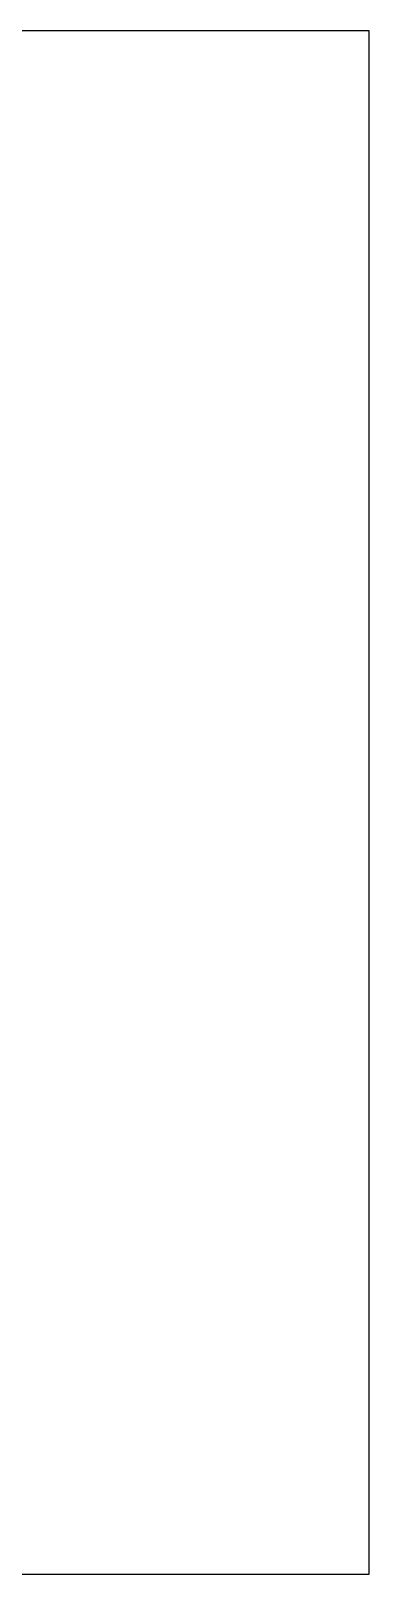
# Model space of a CAD drawing. Extents: x 0.4 to 11.3, y -7.9 to -0.4.
# Drawn here: x 6.902 to 7.35, y -5.6 to -3.55 of the extents above; entities that cross this region are included whole.
import ezdxf

# ---------------------------------------------------------------- set-up
doc = ezdxf.new("R2010")
doc.units = 0
doc.header["$MEASUREMENT"] = 0
doc.layers.add('RED2', color=1, linetype='CONTINUOUS')
doc.layers.add('WHITE', color=7, linetype='CONTINUOUS')

msp = doc.modelspace()

# ---------------------------------------------------------------- linework, layer by layer
at = {"layer": 'RED2', "linetype": 'CONTINUOUS'}
for p, q in [((7.35, -3.55), (4.7, -3.55)), ((7.35, -5.6), (7.35, -3.55)), ((4.7, -5.6), (7.35, -5.6))]:
    msp.add_line(p, q, dxfattribs=at)
at = {"layer": 'WHITE', "linetype": 'CONTINUOUS'}
for p, q in [((7.35, -3.55), (4.7, -3.55)), ((7.35, -5.6), (7.35, -3.55)), ((4.7, -5.6), (7.35, -5.6))]:
    msp.add_line(p, q, dxfattribs=at)

doc.saveas('drawing.dxf')
